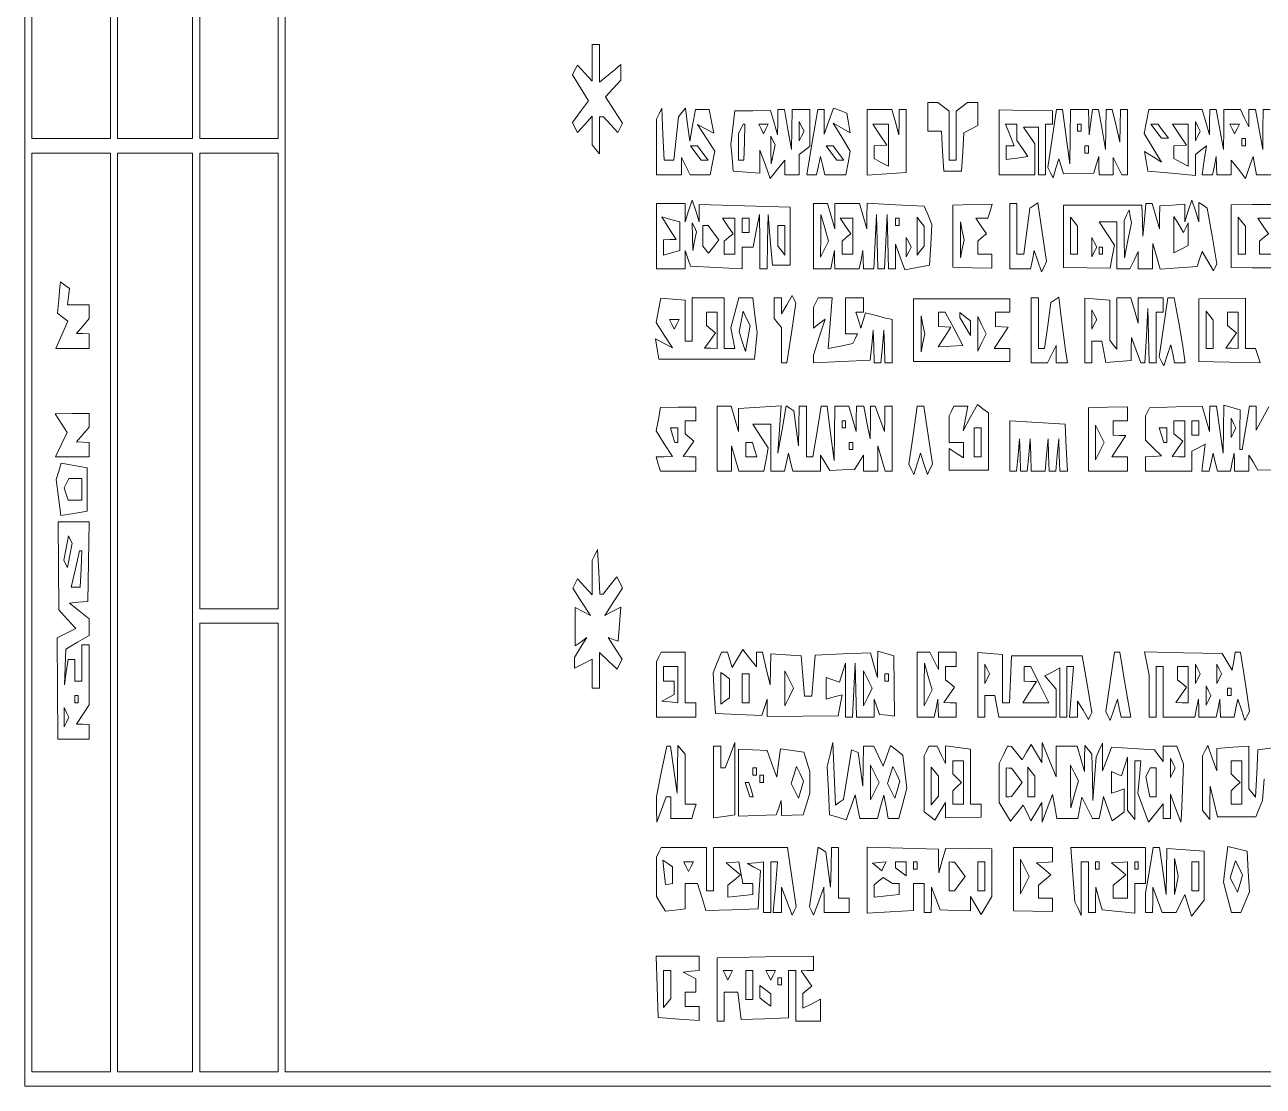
# Paper-space layout 'AN-22-DGE-077' of a CAD drawing. Header units: metres. Extents: x 12 to 191, y -57 to 204.
# Drawn here: x 21.9 to 52.4, y -57.38 to -31.24 of the extents above; entities that cross this region are included whole.
import ezdxf

# ---------------------------------------------------------------- set-up
doc = ezdxf.new("R2010")
doc.units = ezdxf.units.M
doc.layers.add('DGE_CONTORNOS', color=7, linetype='Continuous', lineweight=0)
doc.layers.add('DGE_DATOS', color=7, linetype='Continuous', lineweight=0)

# ---------------------------------------------------------------- blocks, each defined once
blk = doc.blocks.new('LP_REF_DGE_MT_077')
at = {"layer": 'DGE_CONTORNOS'}
for points in [[(21.899, 63.246), (21.899, -57.382), (106.671, -57.382), (191.443, -57.382), (191.443, 63.246), (191.443, 183.875), (106.671, 183.875), (21.899, 183.875)], [(191.267, 90.597), (191.267, -2.324), (189.861, -2.324), (188.455, -2.324), (188.452, -2.013), (188.449, -1.701), (188.333, -2.013), (188.216, -2.324), (154.189, -2.324), (120.162, -2.324), (120.162, -29.675), (120.162, -57.026), (74.239, -57.026), (28.315, -57.026), (28.315, 63.246), (28.315, 183.518), (109.791, 183.518), (191.267, 183.518)], [(24.008, -16.044), (24.008, -34.041), (23.041, -34.041), (22.075, -34.041), (22.075, -16.044), (22.075, 1.952), (23.041, 1.952), (24.008, 1.952)], [(26.03, -16.044), (26.03, -34.041), (25.107, -34.041), (24.184, -34.041), (24.184, -16.044), (24.184, 1.952), (25.107, 1.952), (26.03, 1.952)], [(28.139, -25.132), (28.139, -34.041), (27.172, -34.041), (26.206, -34.041), (26.206, -25.132), (26.206, -16.222), (27.172, -16.222), (28.139, -16.222)], [(35.874, -32.176), (35.874, -32.628), (35.69, -32.429), (35.507, -32.23), (35.449, -32.349), (35.39, -32.468), (35.586, -32.789), (35.782, -33.111), (35.586, -33.378), (35.39, -33.645), (35.449, -33.768), (35.507, -33.891), (35.69, -33.692), (35.874, -33.493), (35.874, -33.846), (35.874, -34.198), (35.962, -34.308), (36.049, -34.418), (36.049, -33.962), (36.049, -33.506), (36.099, -33.506), (36.149, -33.506), (36.326, -33.699), (36.504, -33.891), (36.561, -33.776), (36.618, -33.66), (36.407, -33.337), (36.197, -33.015), (36.387, -32.809), (36.577, -32.603), (36.577, -32.412), (36.577, -32.221), (36.445, -32.329), (36.313, -32.437), (36.181, -32.545), (36.049, -32.653), (36.049, -32.189), (36.049, -31.724), (35.962, -31.724), (35.874, -31.724)], [(44.136, -33.506), (44.136, -33.862), (44.306, -33.862), (44.475, -33.862), (44.503, -34.352), (44.531, -34.842), (44.751, -34.842), (44.971, -34.842), (44.998, -34.371), (45.024, -33.899), (45.195, -33.808), (45.366, -33.718), (45.366, -33.434), (45.366, -33.15), (45.241, -33.15), (45.117, -33.15), (44.978, -33.258), (44.839, -33.366), (44.839, -33.971), (44.839, -34.575), (44.751, -34.575), (44.663, -34.575), (44.663, -33.971), (44.663, -33.366), (44.524, -33.258), (44.385, -33.15), (44.26, -33.15), (44.136, -33.15)], [(37.522, -33.43), (37.456, -33.565), (37.456, -34.248), (37.456, -34.931), (37.763, -34.931), (38.071, -34.931), (38.071, -34.718), (38.071, -34.504), (38.176, -34.718), (38.282, -34.931), (38.531, -34.931), (38.78, -34.931), (38.835, -34.641), (38.889, -34.351), (38.678, -34.025), (38.467, -33.698), (38.666, -33.802), (38.865, -33.905), (38.81, -33.617), (38.755, -33.328), (38.586, -33.328), (38.417, -33.328), (38.346, -33.716), (38.275, -34.103), (38.223, -33.698), (38.171, -33.292), (38.084, -33.401), (37.997, -33.51), (37.939, -34.043), (37.881, -34.575), (37.762, -34.575), (37.642, -34.575), (37.615, -33.935), (37.588, -33.294)], [(39.337, -33.776), (39.286, -34.191), (39.317, -34.516), (39.348, -34.842), (39.676, -34.869), (40.005, -34.896), (40.005, -34.612), (40.005, -34.329), (40.131, -34.675), (40.258, -35.021), (40.439, -34.796), (40.62, -34.572), (40.62, -34.752), (40.62, -34.931), (40.796, -34.931), (40.971, -34.931), (40.971, -34.683), (40.971, -34.435), (41.103, -34.332), (41.235, -34.23), (41.235, -33.779), (41.235, -33.328), (41.015, -33.328), (40.796, -33.328), (40.789, -33.818), (40.782, -34.308), (40.694, -33.818), (40.605, -33.328), (40.525, -33.328), (40.444, -33.328), (40.441, -33.64), (40.439, -33.951), (40.352, -33.65), (40.265, -33.348), (39.827, -33.355), (39.389, -33.362)], [(41.293, -34.13), (41.158, -34.931), (41.277, -34.931), (41.396, -34.931), (41.448, -34.709), (41.499, -34.486), (41.55, -34.709), (41.601, -34.931), (41.86, -34.931), (42.12, -34.931), (42.174, -34.641), (42.229, -34.351), (42.018, -34.007), (41.806, -33.662), (42.015, -33.781), (42.223, -33.9), (42.183, -33.658), (42.143, -33.417), (41.981, -33.353), (41.818, -33.289), (41.702, -33.61), (41.587, -33.93), (41.587, -33.629), (41.587, -33.328), (41.507, -33.328), (41.427, -33.328)], [(42.641, -34.134), (42.641, -34.941), (43.125, -34.909), (43.608, -34.876), (43.608, -34.102), (43.608, -33.328), (43.52, -33.328), (43.432, -33.328), (43.43, -33.64), (43.427, -33.951), (43.338, -33.64), (43.248, -33.328), (42.945, -33.328), (42.641, -33.328)], [(45.893, -34.132), (45.893, -34.931), (46.333, -34.931), (46.772, -34.931), (46.772, -34.55), (46.772, -34.169), (46.635, -33.965), (46.497, -33.761), (46.679, -33.761), (46.86, -33.761), (46.86, -34.346), (46.86, -34.931), (46.948, -34.931), (47.036, -34.931), (47.036, -34.308), (47.036, -33.684), (47.124, -33.684), (47.212, -33.684), (47.212, -33.523), (47.212, -33.361), (46.553, -33.347), (45.893, -33.333)], [(47.201, -34.042), (47.096, -34.756), (47.159, -34.883), (47.221, -35.01), (47.294, -34.774), (47.366, -34.537), (47.422, -34.723), (47.479, -34.909), (47.851, -34.9), (48.223, -34.89), (48.287, -34.688), (48.352, -34.486), (48.353, -34.709), (48.354, -34.931), (48.53, -34.931), (48.706, -34.931), (48.706, -34.718), (48.706, -34.504), (48.811, -34.718), (48.917, -34.931), (48.987, -34.931), (49.058, -34.931), (49.058, -34.13), (49.058, -33.328), (48.97, -33.328), (48.882, -33.328), (48.876, -33.729), (48.87, -34.13), (48.775, -33.729), (48.679, -33.328), (48.605, -33.328), (48.53, -33.328), (48.523, -33.818), (48.516, -34.308), (48.428, -33.818), (48.34, -33.328), (48.266, -33.328), (48.192, -33.328), (48.151, -33.64), (48.111, -33.951), (48.101, -33.64), (48.091, -33.328), (47.871, -33.328), (47.651, -33.328), (47.642, -33.996), (47.633, -34.664), (47.546, -33.996), (47.458, -33.328), (47.382, -33.328), (47.307, -33.328)], [(39.622, -34.13), (39.609, -34.575), (39.543, -34.575), (39.477, -34.575), (39.477, -34.248), (39.477, -33.922), (39.536, -33.803), (39.594, -33.684), (39.614, -33.684), (39.634, -33.684)], [(40.151, -33.803), (40.093, -33.922), (40.034, -33.803), (39.975, -33.684), (40.093, -33.684), (40.21, -33.684)], [(41.03, -33.981), (40.971, -34.1), (40.971, -33.862), (40.971, -33.625), (41.03, -33.744), (41.089, -33.862)], [(43.169, -34.202), (43.169, -34.72), (42.993, -34.627), (42.817, -34.534), (42.817, -34.376), (42.817, -34.219), (42.971, -34.213), (43.125, -34.207), (42.954, -33.946), (42.784, -33.684), (42.976, -33.684), (43.169, -33.684)], [(46.333, -33.887), (46.333, -34.09), (46.466, -34.288), (46.599, -34.486), (46.334, -34.523), (46.069, -34.561), (46.069, -34.39), (46.069, -34.219), (46.168, -34.219), (46.267, -34.219), (46.157, -33.951), (46.048, -33.684), (46.19, -33.684), (46.333, -33.684)], [(47.915, -33.773), (47.915, -33.862), (47.871, -33.862), (47.827, -33.862), (47.827, -33.773), (47.827, -33.684), (47.871, -33.684), (47.915, -33.684)], [(49.936, -33.862), (50.068, -34.035), (49.98, -34.035), (49.893, -34.035), (49.761, -33.862), (49.629, -33.69), (49.717, -33.69), (49.805, -33.69)], [(50.552, -34.202), (50.552, -34.72), (50.376, -34.627), (50.2, -34.534), (50.2, -34.376), (50.2, -34.219), (50.354, -34.213), (50.508, -34.207), (50.337, -33.946), (50.167, -33.684), (50.359, -33.684), (50.552, -33.684)], [(50.786, -33.981), (50.728, -34.1), (50.728, -33.862), (50.728, -33.625), (50.786, -33.744), (50.845, -33.862)], [(51.753, -33.803), (51.694, -33.922), (51.636, -33.803), (51.577, -33.684), (51.694, -33.684), (51.812, -33.684)], [(40.328, -34.43), (40.282, -34.664), (40.275, -34.323), (40.268, -33.981), (40.321, -34.089), (40.375, -34.196)], [(51.958, -34.13), (51.958, -34.219), (51.914, -34.219), (51.87, -34.219), (51.87, -34.13), (51.87, -34.041), (51.914, -34.041), (51.958, -34.041)], [(24.008, -45.711), (24.008, -57.026), (23.041, -57.026), (22.075, -57.026), (22.075, -45.711), (22.075, -34.397), (23.041, -34.397), (24.008, -34.397)], [(26.03, -45.711), (26.03, -57.026), (25.107, -57.026), (24.184, -57.026), (24.184, -45.711), (24.184, -34.397), (25.107, -34.397), (26.03, -34.397)], [(28.139, -40.01), (28.139, -45.622), (27.172, -45.622), (26.206, -45.622), (26.206, -40.01), (26.206, -34.397), (27.172, -34.397), (28.139, -34.397)], [(38.598, -34.397), (38.73, -34.57), (38.642, -34.57), (38.554, -34.57), (38.423, -34.397), (38.291, -34.224), (38.379, -34.224), (38.467, -34.224)], [(41.938, -34.397), (42.07, -34.57), (41.982, -34.57), (41.894, -34.57), (41.763, -34.397), (41.631, -34.224), (41.719, -34.224), (41.806, -34.224)], [(48.091, -34.308), (48.091, -34.397), (48.047, -34.397), (48.003, -34.397), (48.003, -34.308), (48.003, -34.219), (48.047, -34.219), (48.091, -34.219)], [(37.456, -36.446), (37.456, -37.248), (37.807, -37.248), (38.159, -37.248), (38.16, -37.025), (38.162, -36.802), (38.226, -36.993), (38.291, -37.184), (38.928, -37.216), (39.565, -37.249), (39.565, -36.981), (39.565, -36.713), (39.7, -36.713), (39.835, -36.713), (39.914, -36.312), (39.994, -35.911), (39.999, -36.58), (40.005, -37.248), (40.093, -37.248), (40.18, -37.248), (40.192, -36.58), (40.204, -35.911), (40.258, -36.535), (40.312, -37.159), (40.532, -37.159), (40.752, -37.159), (40.752, -36.446), (40.752, -35.733), (39.631, -35.7), (38.51, -35.667), (38.509, -35.878), (38.508, -36.09), (38.421, -35.822), (38.335, -35.555), (38.248, -35.822), (38.162, -36.09), (38.16, -35.867), (38.159, -35.644), (37.807, -35.644), (37.456, -35.644)], [(41.323, -36.446), (41.323, -37.248), (41.535, -37.248), (41.748, -37.248), (41.792, -37.025), (41.837, -36.802), (41.843, -37.025), (41.85, -37.248), (42.151, -37.248), (42.451, -37.248), (42.495, -37.025), (42.54, -36.802), (42.547, -37.025), (42.554, -37.248), (42.68, -37.248), (42.807, -37.248), (42.841, -36.58), (42.876, -35.911), (42.89, -36.58), (42.905, -37.248), (42.988, -37.248), (43.07, -37.248), (43.105, -36.58), (43.139, -35.911), (43.154, -36.58), (43.169, -37.248), (43.257, -37.248), (43.345, -37.248), (43.345, -36.946), (43.345, -36.645), (43.458, -36.961), (43.572, -37.276), (43.876, -37.217), (44.18, -37.159), (44.208, -36.658), (44.236, -36.157), (44.144, -35.931), (44.051, -35.706), (43.346, -35.671), (42.641, -35.635), (42.639, -35.952), (42.636, -36.268), (42.546, -35.956), (42.457, -35.644), (42.154, -35.644), (41.85, -35.644), (41.848, -35.956), (41.845, -36.268), (41.755, -35.956), (41.666, -35.644), (41.494, -35.644), (41.323, -35.644)], [(44.751, -36.446), (44.751, -37.211), (45.234, -37.223), (45.718, -37.234), (45.718, -37.063), (45.718, -36.891), (45.542, -36.891), (45.366, -36.891), (45.366, -36.728), (45.366, -36.565), (45.476, -36.474), (45.586, -36.384), (45.454, -36.195), (45.322, -36.006), (45.471, -36.003), (45.619, -36.001), (45.672, -35.829), (45.724, -35.657), (45.237, -35.669), (44.751, -35.681)], [(46.157, -36.446), (46.157, -37.248), (46.413, -37.248), (46.67, -37.248), (46.714, -37.025), (46.759, -36.802), (46.849, -37.064), (46.939, -37.327), (47.001, -37.199), (47.064, -37.072), (46.957, -36.347), (46.85, -35.622), (46.749, -35.69), (46.649, -35.758), (46.576, -36.324), (46.504, -36.891), (46.418, -36.891), (46.333, -36.891), (46.333, -36.268), (46.333, -35.644), (46.245, -35.644), (46.157, -35.644)], [(47.476, -36.448), (47.476, -37.217), (48.051, -37.226), (48.626, -37.235), (48.68, -36.951), (48.733, -36.668), (48.544, -36.379), (48.355, -36.09), (48.575, -36.09), (48.794, -36.09), (48.794, -36.669), (48.794, -37.248), (48.952, -37.248), (49.11, -37.248), (49.216, -37.034), (49.321, -36.82), (49.321, -37.034), (49.321, -37.248), (49.497, -37.248), (49.673, -37.248), (49.675, -36.936), (49.678, -36.624), (49.769, -36.939), (49.859, -37.254), (50.315, -37.224), (50.771, -37.194), (50.831, -37.009), (50.89, -36.825), (51.031, -37.062), (51.171, -37.299), (51.213, -37.213), (51.256, -37.128), (51.138, -36.44), (51.021, -35.753), (50.918, -35.684), (50.815, -35.614), (50.814, -35.852), (50.813, -36.09), (50.726, -35.822), (50.64, -35.555), (50.553, -35.822), (50.467, -36.09), (50.465, -35.872), (50.464, -35.655), (50.156, -35.678), (49.849, -35.702), (49.846, -35.985), (49.843, -36.268), (49.754, -35.956), (49.664, -35.644), (49.587, -35.644), (49.509, -35.644), (49.471, -36.045), (49.433, -36.446), (49.421, -36.064), (49.409, -35.682), (48.442, -35.681), (47.476, -35.68)], [(51.606, -36.446), (51.606, -37.219), (52.134, -37.224), (52.661, -37.229), (52.661, -37.06), (52.661, -36.891), (52.485, -36.891), (52.31, -36.891), (52.31, -36.728), (52.31, -36.565), (52.419, -36.474), (52.529, -36.384), (52.397, -36.195), (52.266, -36.006), (52.463, -36.003), (52.661, -36.001), (52.661, -35.832), (52.661, -35.663), (52.134, -35.668), (51.606, -35.673)], [(38.027, -36.446), (38.027, -36.802), (37.829, -36.859), (37.632, -36.916), (37.632, -36.726), (37.632, -36.535), (37.785, -36.529), (37.939, -36.524), (37.763, -36.248), (37.588, -35.973), (37.807, -36.031), (38.027, -36.09)], [(41.596, -36.766), (41.499, -36.963), (41.501, -36.437), (41.504, -35.911), (41.598, -36.24), (41.693, -36.569)], [(44.048, -36.446), (44.048, -36.692), (43.96, -36.802), (43.872, -36.912), (43.872, -36.446), (43.872, -35.98), (43.96, -36.09), (44.048, -36.2)], [(47.827, -36.546), (47.827, -36.891), (47.739, -36.891), (47.651, -36.891), (47.651, -36.435), (47.651, -35.98), (47.739, -36.09), (47.827, -36.2)], [(49.066, -36.55), (48.981, -36.981), (48.975, -36.52), (48.97, -36.06), (49.034, -35.93), (49.098, -35.8), (49.124, -35.96), (49.15, -36.12)], [(50.494, -36.237), (50.552, -36.119), (50.552, -36.396), (50.552, -36.672), (50.376, -36.765), (50.2, -36.858), (50.2, -36.408), (50.2, -35.957), (50.318, -36.155), (50.436, -36.354)], [(51.958, -36.546), (51.958, -36.891), (51.87, -36.891), (51.782, -36.891), (51.782, -36.435), (51.782, -35.98), (51.87, -36.09), (51.958, -36.2)], [(38.395, -36.568), (38.349, -36.802), (38.342, -36.461), (38.335, -36.119), (38.388, -36.227), (38.441, -36.335)], [(38.862, -36.36), (38.994, -36.535), (38.866, -36.702), (38.739, -36.868), (38.668, -36.78), (38.598, -36.692), (38.598, -36.435), (38.598, -36.179), (38.664, -36.181), (38.73, -36.184)], [(39.389, -36.446), (39.389, -36.891), (39.258, -36.891), (39.126, -36.891), (39.126, -36.728), (39.126, -36.565), (39.236, -36.474), (39.345, -36.384), (39.214, -36.195), (39.082, -36.006), (39.236, -36.003), (39.389, -36.001)], [(39.741, -36.179), (39.741, -36.357), (39.653, -36.357), (39.565, -36.357), (39.565, -36.179), (39.565, -36.001), (39.653, -36.001), (39.741, -36.001)], [(40.62, -36.546), (40.62, -36.912), (40.532, -36.802), (40.444, -36.692), (40.444, -36.435), (40.444, -36.179), (40.532, -36.179), (40.62, -36.179)], [(42.29, -36.446), (42.29, -36.891), (42.158, -36.891), (42.026, -36.891), (42.026, -36.728), (42.026, -36.565), (42.136, -36.474), (42.246, -36.384), (42.114, -36.195), (41.982, -36.006), (42.136, -36.003), (42.29, -36.001)], [(43.432, -36.09), (43.432, -36.179), (43.389, -36.179), (43.345, -36.179), (43.345, -36.09), (43.345, -36.001), (43.389, -36.001), (43.432, -36.001)], [(44.985, -36.758), (44.941, -36.981), (44.941, -36.535), (44.941, -36.09), (44.985, -36.312), (45.029, -36.535)], [(43.667, -36.832), (43.608, -36.951), (43.608, -36.713), (43.608, -36.476), (43.667, -36.594), (43.725, -36.713)], [(48.237, -36.832), (48.179, -36.951), (48.179, -36.713), (48.179, -36.476), (48.237, -36.594), (48.296, -36.713)], [(48.442, -36.802), (48.442, -36.891), (48.398, -36.891), (48.354, -36.891), (48.354, -36.802), (48.354, -36.713), (48.398, -36.713), (48.442, -36.713)], [(22.771, -37.634), (22.764, -37.693), (22.734, -38.016), (22.704, -38.339), (22.832, -38.439), (22.961, -38.539), (22.812, -38.873), (22.663, -39.208), (23.072, -39.208), (23.481, -39.208), (23.481, -39.03), (23.481, -38.851), (23.327, -38.846), (23.173, -38.841), (23.327, -38.659), (23.481, -38.477), (23.481, -38.308), (23.481, -38.139), (23.217, -38.139), (22.954, -38.139), (22.976, -37.938), (22.997, -37.738), (22.888, -37.656), (22.778, -37.574)], [(37.504, -38.271), (37.447, -38.57), (37.649, -38.882), (37.851, -39.194), (37.642, -39.085), (37.432, -38.976), (37.473, -39.225), (37.514, -39.475), (38.692, -39.475), (39.87, -39.475), (39.901, -39.149), (39.932, -38.823), (39.879, -38.392), (39.826, -37.961), (39.655, -37.961), (39.483, -37.961), (39.386, -38.331), (39.288, -38.701), (39.336, -38.954), (39.384, -39.208), (39.255, -39.208), (39.126, -39.208), (39.126, -38.584), (39.126, -37.961), (38.73, -37.961), (38.335, -37.961), (38.335, -38.495), (38.335, -39.03), (38.247, -39.03), (38.159, -39.03), (38.159, -38.524), (38.159, -38.018), (37.86, -37.995), (37.56, -37.973)], [(40.356, -38.217), (40.356, -38.474), (40.444, -38.584), (40.532, -38.694), (40.532, -39.129), (40.532, -39.564), (40.599, -39.564), (40.665, -39.564), (40.778, -38.829), (40.891, -38.095), (40.846, -38.002), (40.8, -37.91), (40.666, -38.135), (40.532, -38.361), (40.532, -38.161), (40.532, -37.961), (40.444, -37.961), (40.356, -37.961)], [(41.382, -38.079), (41.323, -38.198), (41.323, -38.455), (41.323, -38.711), (41.466, -38.6), (41.609, -38.489), (41.466, -38.931), (41.323, -39.373), (41.323, -39.468), (41.323, -39.562), (42.022, -39.533), (42.721, -39.503), (42.757, -39.132), (42.793, -38.762), (42.805, -39.163), (42.817, -39.564), (42.899, -39.564), (42.981, -39.564), (43.019, -39.163), (43.057, -38.762), (43.069, -39.163), (43.081, -39.564), (43.169, -39.564), (43.257, -39.564), (43.257, -39.03), (43.257, -38.495), (43.191, -38.483), (43.125, -38.471), (42.864, -38.402), (42.603, -38.333), (42.545, -38.522), (42.488, -38.711), (42.427, -38.514), (42.367, -38.317), (42.46, -38.317), (42.554, -38.317), (42.554, -38.139), (42.554, -37.961), (42.334, -37.961), (42.114, -37.961), (42.114, -38.406), (42.114, -38.851), (42.261, -38.851), (42.407, -38.851), (42.348, -38.971), (42.289, -39.09), (41.987, -39.153), (41.685, -39.216), (41.735, -38.588), (41.786, -37.961), (41.613, -37.961), (41.44, -37.961)], [(43.784, -38.762), (43.784, -39.533), (44.971, -39.533), (46.157, -39.533), (46.157, -39.37), (46.157, -39.208), (45.965, -39.208), (45.772, -39.208), (45.943, -38.946), (46.113, -38.685), (45.959, -38.679), (45.806, -38.673), (45.806, -38.495), (45.806, -38.317), (45.981, -38.317), (46.157, -38.317), (46.157, -38.154), (46.157, -37.992), (44.971, -37.992), (43.784, -37.992)], [(46.684, -38.762), (46.684, -39.564), (46.887, -39.564), (47.089, -39.564), (47.194, -39.35), (47.3, -39.137), (47.3, -39.35), (47.3, -39.564), (47.437, -39.564), (47.575, -39.564), (47.53, -39.252), (47.484, -38.941), (47.425, -38.443), (47.367, -37.945), (47.269, -38.011), (47.171, -38.078), (47.091, -38.643), (47.011, -39.208), (46.935, -39.208), (46.86, -39.208), (46.86, -38.584), (46.86, -37.961), (46.772, -37.961), (46.684, -37.961)], [(48.003, -38.768), (48.003, -39.564), (48.091, -39.564), (48.179, -39.564), (48.179, -39.297), (48.179, -39.03), (48.301, -39.03), (48.424, -39.03), (48.473, -39.292), (48.523, -39.554), (48.834, -39.53), (49.145, -39.506), (49.148, -39.223), (49.151, -38.941), (49.268, -39.252), (49.385, -39.564), (49.435, -39.564), (49.486, -39.564), (49.521, -38.896), (49.555, -38.228), (49.57, -38.896), (49.585, -39.564), (49.673, -39.564), (49.761, -39.564), (49.761, -38.941), (49.761, -38.317), (49.849, -38.317), (49.936, -38.317), (49.936, -38.139), (49.936, -37.961), (49.629, -37.961), (49.321, -37.961), (49.319, -38.272), (49.316, -38.584), (49.226, -38.272), (49.137, -37.961), (48.965, -37.961), (48.794, -37.961), (48.794, -38.595), (48.794, -39.229), (48.706, -39.119), (48.618, -39.009), (48.618, -38.513), (48.618, -38.018), (48.31, -37.995), (48.003, -37.971)], [(49.944, -38.691), (49.836, -39.421), (49.891, -39.532), (49.946, -39.643), (50.036, -39.381), (50.126, -39.119), (50.17, -39.341), (50.215, -39.564), (50.345, -39.564), (50.476, -39.564), (50.414, -39.163), (50.352, -38.762), (50.279, -38.361), (50.205, -37.961), (50.128, -37.961), (50.052, -37.961)], [(50.815, -38.761), (50.815, -39.531), (51.568, -39.547), (52.32, -39.564), (52.266, -39.386), (52.211, -39.208), (52.085, -39.208), (51.958, -39.208), (51.958, -38.591), (51.958, -37.974), (51.387, -37.983), (50.815, -37.992)], [(38.95, -38.762), (38.95, -39.208), (38.796, -39.205), (38.642, -39.202), (38.774, -39.013), (38.906, -38.824), (38.796, -38.734), (38.686, -38.644), (38.686, -38.48), (38.686, -38.317), (38.818, -38.317), (38.95, -38.317)], [(39.704, -38.968), (39.644, -39.287), (39.569, -39.041), (39.494, -38.795), (39.541, -38.544), (39.589, -38.293), (39.676, -38.471), (39.764, -38.649)], [(44.018, -39.074), (43.974, -39.297), (43.974, -38.851), (43.974, -38.406), (44.018, -38.629), (44.062, -38.851)], [(44.784, -38.727), (45.003, -39.138), (44.696, -39.155), (44.389, -39.173), (44.548, -38.929), (44.707, -38.685), (44.553, -38.679), (44.399, -38.673), (44.399, -38.495), (44.399, -38.317), (44.483, -38.317), (44.566, -38.317)], [(45.19, -38.714), (45.19, -38.895), (45.058, -38.673), (44.927, -38.451), (44.927, -38.39), (44.927, -38.328), (45.058, -38.431), (45.19, -38.533)], [(45.472, -39.065), (45.366, -39.279), (45.366, -38.851), (45.366, -38.424), (45.472, -38.638), (45.577, -38.851)], [(48.237, -38.614), (48.179, -38.733), (48.179, -38.495), (48.179, -38.258), (48.237, -38.376), (48.296, -38.495)], [(51.167, -38.862), (51.167, -39.208), (51.079, -39.208), (50.991, -39.208), (50.991, -38.752), (50.991, -38.296), (51.079, -38.406), (51.167, -38.516)], [(51.782, -38.762), (51.782, -39.208), (51.628, -39.205), (51.475, -39.202), (51.606, -39.013), (51.738, -38.824), (51.628, -38.734), (51.519, -38.644), (51.519, -38.48), (51.519, -38.317), (51.65, -38.317), (51.782, -38.317)], [(37.954, -38.614), (37.895, -38.733), (37.837, -38.614), (37.778, -38.495), (37.895, -38.495), (38.012, -38.495)], [(22.796, -41.054), (22.946, -41.285), (22.799, -41.583), (22.652, -41.881), (23.067, -41.881), (23.481, -41.881), (23.481, -41.702), (23.481, -41.524), (23.327, -41.519), (23.173, -41.513), (23.327, -41.332), (23.481, -41.15), (23.481, -40.981), (23.481, -40.811), (23.063, -40.817), (22.646, -40.823)], [(37.502, -40.955), (37.447, -41.242), (37.649, -41.557), (37.851, -41.873), (37.648, -41.877), (37.445, -41.881), (37.5, -42.059), (37.554, -42.237), (37.988, -42.237), (38.423, -42.237), (38.423, -42.059), (38.423, -41.881), (38.269, -41.878), (38.115, -41.875), (38.247, -41.686), (38.379, -41.497), (38.269, -41.407), (38.159, -41.316), (38.159, -41.153), (38.159, -40.99), (38.291, -40.99), (38.423, -40.99), (38.423, -40.822), (38.423, -40.654), (37.989, -40.66), (37.556, -40.667)], [(38.95, -41.435), (38.95, -42.237), (39.126, -42.237), (39.302, -42.237), (39.304, -41.925), (39.307, -41.613), (39.396, -41.925), (39.486, -42.237), (39.792, -42.237), (40.098, -42.237), (40.153, -41.947), (40.208, -41.657), (40.019, -41.368), (39.83, -41.079), (40.049, -41.079), (40.268, -41.079), (40.268, -41.658), (40.268, -42.237), (40.437, -42.237), (40.605, -42.237), (40.657, -42.014), (40.708, -41.791), (40.759, -42.014), (40.81, -42.237), (41.155, -42.237), (41.499, -42.237), (41.499, -42.037), (41.499, -41.837), (41.611, -42.026), (41.724, -42.215), (42.029, -42.203), (42.334, -42.19), (42.444, -42.013), (42.554, -41.837), (42.554, -42.037), (42.554, -42.237), (42.729, -42.237), (42.905, -42.237), (42.908, -41.925), (42.91, -41.613), (43, -41.925), (43.09, -42.237), (43.173, -42.237), (43.257, -42.237), (43.257, -41.435), (43.257, -40.633), (43.169, -40.633), (43.081, -40.633), (43.078, -40.945), (43.075, -41.257), (42.959, -40.945), (42.842, -40.633), (42.786, -40.633), (42.729, -40.633), (42.724, -41.034), (42.718, -41.435), (42.639, -41.034), (42.559, -40.633), (42.468, -40.633), (42.378, -40.633), (42.375, -40.945), (42.372, -41.257), (42.283, -40.945), (42.193, -40.633), (42.022, -40.633), (41.85, -40.633), (41.841, -41.301), (41.832, -41.97), (41.745, -41.301), (41.657, -40.633), (41.585, -40.633), (41.512, -40.633), (41.411, -41.257), (41.309, -41.881), (41.228, -41.881), (41.147, -41.881), (41.147, -41.257), (41.147, -40.633), (41.059, -40.633), (40.971, -40.633), (40.963, -41.123), (40.954, -41.613), (40.894, -41.181), (40.835, -40.749), (40.741, -40.685), (40.647, -40.622), (40.547, -41.207), (40.447, -41.791), (40.488, -41.207), (40.529, -40.623), (40.003, -40.655), (39.477, -40.687), (39.475, -40.972), (39.472, -41.257), (39.382, -40.945), (39.293, -40.633), (39.121, -40.633), (38.95, -40.633)], [(43.773, -41.347), (43.668, -42.061), (43.731, -42.188), (43.794, -42.316), (43.877, -42.054), (43.96, -41.791), (44.043, -42.054), (44.126, -42.316), (44.189, -42.188), (44.252, -42.061), (44.146, -41.347), (44.041, -40.633), (43.96, -40.633), (43.879, -40.633)], [(44.722, -40.752), (44.663, -40.871), (44.663, -41.197), (44.663, -41.524), (44.839, -41.524), (45.015, -41.524), (45.015, -41.714), (45.015, -41.905), (44.839, -41.791), (44.663, -41.678), (44.663, -41.945), (44.663, -42.211), (45.146, -42.211), (45.63, -42.211), (45.63, -41.506), (45.63, -40.8), (45.495, -40.695), (45.36, -40.59), (45.183, -40.913), (45.007, -41.237), (45.064, -40.935), (45.121, -40.633), (44.951, -40.633), (44.78, -40.633)], [(48.091, -41.453), (48.091, -42.237), (48.574, -42.237), (49.058, -42.237), (49.058, -42.059), (49.058, -41.881), (48.865, -41.881), (48.672, -41.881), (48.843, -41.619), (49.014, -41.357), (48.86, -41.352), (48.706, -41.346), (48.706, -41.168), (48.706, -40.99), (48.882, -40.99), (49.058, -40.99), (49.058, -40.818), (49.058, -40.647), (48.574, -40.658), (48.091, -40.67)], [(37.983, -41.346), (37.983, -41.524), (37.944, -41.524), (37.906, -41.524), (37.851, -41.346), (37.797, -41.168), (37.89, -41.168), (37.983, -41.168)], [(42.114, -41.079), (42.114, -41.168), (42.07, -41.168), (42.026, -41.168), (42.026, -41.079), (42.026, -40.99), (42.07, -40.99), (42.114, -40.99)], [(45.454, -41.524), (45.454, -41.881), (45.366, -41.881), (45.278, -41.881), (45.278, -41.524), (45.278, -41.168), (45.366, -41.168), (45.454, -41.168)], [(46.157, -41.615), (46.157, -42.237), (46.239, -42.237), (46.321, -42.237), (46.359, -41.836), (46.397, -41.435), (46.409, -41.836), (46.421, -42.237), (46.503, -42.237), (46.584, -42.237), (46.622, -41.836), (46.661, -41.435), (46.673, -41.836), (46.684, -42.237), (46.854, -42.237), (47.024, -42.237), (47.062, -41.836), (47.1, -41.435), (47.112, -41.836), (47.124, -42.237), (47.206, -42.237), (47.287, -42.237), (47.326, -41.836), (47.364, -41.435), (47.376, -41.836), (47.388, -42.237), (47.481, -42.237), (47.575, -42.237), (47.547, -41.658), (47.519, -41.079), (46.838, -41.036), (46.157, -40.993)], [(48.372, -41.738), (48.267, -41.952), (48.267, -41.524), (48.267, -41.097), (48.372, -41.31), (48.477, -41.524)], [(50.024, -41.346), (50.024, -41.524), (49.986, -41.524), (49.947, -41.524), (49.893, -41.346), (49.838, -41.168), (49.931, -41.168), (50.024, -41.168)], [(50.464, -41.435), (50.464, -41.881), (50.31, -41.878), (50.156, -41.875), (50.288, -41.686), (50.42, -41.497), (50.31, -41.407), (50.2, -41.316), (50.2, -41.153), (50.2, -40.99), (50.332, -40.99), (50.464, -40.99)], [(50.815, -41.168), (50.815, -41.346), (50.728, -41.346), (50.64, -41.346), (50.64, -41.168), (50.64, -40.99), (50.728, -40.99), (50.815, -40.99)], [(51.665, -41.287), (51.606, -41.405), (51.606, -41.168), (51.606, -40.93), (51.665, -41.049), (51.724, -41.168)], [(39.873, -41.702), (39.927, -41.881), (39.79, -41.881), (39.653, -41.881), (39.653, -41.702), (39.653, -41.524), (39.736, -41.524), (39.818, -41.524)], [(42.29, -41.613), (42.29, -41.702), (42.246, -41.702), (42.202, -41.702), (42.202, -41.613), (42.202, -41.524), (42.246, -41.524), (42.29, -41.524)], [(22.734, -42.237), (22.673, -42.435), (22.728, -42.881), (22.784, -43.327), (23.11, -43.272), (23.437, -43.217), (23.437, -42.682), (23.437, -42.148), (23.116, -42.093), (22.794, -42.039)], [(23.305, -42.682), (23.305, -42.95), (23.135, -42.95), (22.964, -42.95), (22.917, -42.796), (22.87, -42.643), (22.927, -42.529), (22.983, -42.415), (23.144, -42.415), (23.305, -42.415)], [(22.727, -44.568), (22.734, -45.651), (22.943, -45.879), (23.153, -46.106), (22.926, -46.222), (22.699, -46.337), (22.705, -47.583), (22.711, -48.83), (23.096, -48.83), (23.481, -48.83), (23.481, -48.651), (23.481, -48.473), (23.327, -48.468), (23.173, -48.462), (23.327, -48.225), (23.481, -47.988), (23.481, -47.251), (23.481, -46.513), (23.393, -46.513), (23.305, -46.513), (23.305, -46.959), (23.305, -47.404), (23.217, -47.404), (23.129, -47.404), (23.129, -47.137), (23.129, -46.87), (23.048, -46.87), (22.966, -46.87), (22.922, -47.181), (22.877, -47.493), (22.893, -47.054), (22.91, -46.614), (23.195, -46.449), (23.481, -46.283), (23.481, -46.076), (23.481, -45.869), (23.239, -45.676), (22.997, -45.482), (23.226, -45.463), (23.454, -45.444), (23.47, -44.464), (23.485, -43.484), (23.103, -43.484), (22.721, -43.484)], [(23.006, -44.304), (22.949, -44.604), (22.905, -44.515), (22.862, -44.426), (22.918, -44.126), (22.975, -43.825), (23.019, -43.914), (23.063, -44.003)], [(23.285, -44.642), (23.267, -45.088), (23.156, -45.088), (23.045, -45.088), (23.145, -44.642), (23.245, -44.197), (23.274, -44.197), (23.303, -44.197)], [(35.94, -44.299), (35.874, -44.434), (35.874, -44.856), (35.874, -45.278), (35.69, -45.08), (35.507, -44.881), (35.45, -44.996), (35.393, -45.112), (35.611, -45.449), (35.83, -45.786), (35.643, -45.689), (35.456, -45.592), (35.456, -46.063), (35.456, -46.534), (35.599, -46.434), (35.742, -46.334), (35.588, -46.577), (35.434, -46.82), (35.434, -46.953), (35.434, -47.086), (35.654, -46.975), (35.874, -46.863), (35.874, -47.223), (35.874, -47.582), (35.962, -47.582), (36.049, -47.582), (36.049, -47.141), (36.049, -46.699), (36.27, -46.902), (36.49, -47.106), (36.549, -46.986), (36.608, -46.866), (36.439, -46.598), (36.269, -46.33), (36.389, -46.377), (36.509, -46.424), (36.544, -46.002), (36.579, -45.58), (36.38, -45.683), (36.181, -45.786), (36.4, -45.449), (36.618, -45.112), (36.55, -44.973), (36.481, -44.834), (36.31, -45.05), (36.14, -45.266), (36.1, -45.266), (36.061, -45.266), (36.033, -44.714), (36.006, -44.163)], [(28.139, -51.502), (28.139, -57.026), (27.172, -57.026), (26.206, -57.026), (26.206, -51.502), (26.206, -45.979), (27.172, -45.979), (28.139, -45.979)], [(38.954, -46.948), (38.849, -47.204), (38.878, -47.705), (38.906, -48.206), (39.477, -48.23), (40.049, -48.253), (40.113, -48.051), (40.178, -47.85), (40.179, -48.064), (40.18, -48.278), (41.054, -48.267), (41.927, -48.256), (41.976, -47.997), (42.025, -47.739), (41.828, -47.794), (41.631, -47.85), (41.631, -47.582), (41.631, -47.315), (41.797, -47.373), (41.964, -47.431), (42.037, -47.195), (42.111, -46.959), (42.113, -47.627), (42.114, -48.295), (42.197, -48.295), (42.279, -48.295), (42.314, -47.627), (42.348, -46.959), (42.363, -47.627), (42.378, -48.295), (42.597, -48.295), (42.817, -48.295), (42.819, -48.072), (42.82, -47.85), (42.884, -48.036), (42.949, -48.223), (43.133, -48.246), (43.317, -48.269), (43.309, -47.525), (43.301, -46.78), (43.103, -46.724), (42.905, -46.667), (42.902, -46.991), (42.9, -47.315), (42.812, -47.01), (42.724, -46.705), (42.046, -46.734), (41.367, -46.764), (41.323, -47.269), (41.279, -47.775), (41.191, -47.775), (41.103, -47.775), (41.059, -47.278), (41.015, -46.78), (40.642, -46.756), (40.268, -46.731), (40.262, -47.112), (40.256, -47.493), (40.161, -47.092), (40.066, -46.691), (39.991, -46.691), (39.917, -46.691), (39.917, -46.871), (39.917, -47.051), (39.748, -46.837), (39.579, -46.624), (39.448, -46.844), (39.317, -47.065), (39.26, -46.878), (39.203, -46.691), (39.131, -46.691), (39.059, -46.691)], [(37.514, -46.81), (37.456, -46.929), (37.456, -47.612), (37.456, -48.295), (37.939, -48.295), (38.423, -48.295), (38.423, -48.117), (38.423, -47.939), (38.291, -47.939), (38.159, -47.939), (38.159, -47.315), (38.159, -46.691), (37.866, -46.691), (37.573, -46.691)], [(43.872, -47.493), (43.872, -48.295), (44.084, -48.295), (44.297, -48.295), (44.341, -48.072), (44.385, -47.85), (44.392, -48.072), (44.399, -48.295), (44.619, -48.295), (44.839, -48.295), (44.839, -48.117), (44.839, -47.939), (44.685, -47.936), (44.531, -47.933), (44.663, -47.744), (44.795, -47.555), (44.685, -47.465), (44.575, -47.374), (44.575, -47.211), (44.575, -47.048), (44.707, -47.048), (44.839, -47.048), (44.839, -46.87), (44.839, -46.691), (44.619, -46.691), (44.399, -46.691), (44.399, -46.905), (44.399, -47.119), (44.294, -46.905), (44.188, -46.691), (44.03, -46.691), (43.872, -46.691)], [(44.145, -47.813), (44.048, -48.01), (44.05, -47.484), (44.053, -46.959), (44.147, -47.288), (44.242, -47.617)], [(45.366, -47.499), (45.366, -48.295), (45.454, -48.295), (45.542, -48.295), (45.542, -48.028), (45.542, -47.76), (45.664, -47.76), (45.787, -47.76), (45.837, -48.028), (45.888, -48.295), (46.594, -48.295), (47.3, -48.295), (47.3, -47.948), (47.3, -47.6), (47.158, -47.439), (47.016, -47.278), (47.202, -47.18), (47.388, -47.081), (47.388, -47.688), (47.388, -48.295), (47.476, -48.295), (47.563, -48.295), (47.563, -47.671), (47.563, -47.048), (47.646, -47.048), (47.728, -47.048), (47.678, -47.671), (47.628, -48.295), (47.728, -48.295), (47.827, -48.295), (47.827, -48.095), (47.827, -47.895), (47.961, -48.12), (48.095, -48.346), (48.137, -48.26), (48.179, -48.175), (48.06, -47.478), (47.941, -46.78), (47.071, -46.78), (46.201, -46.78), (46.174, -47.36), (46.146, -47.939), (46.064, -47.939), (45.981, -47.939), (45.981, -47.344), (45.981, -46.749), (45.674, -46.726), (45.366, -46.702)], [(48.626, -47.421), (48.518, -48.152), (48.573, -48.263), (48.628, -48.374), (48.717, -48.112), (48.807, -47.85), (48.852, -48.072), (48.896, -48.295), (49.016, -48.295), (49.135, -48.295), (49, -47.493), (48.865, -46.691), (48.8, -46.691), (48.734, -46.691)], [(49.53, -46.967), (49.585, -47.255), (49.585, -47.775), (49.585, -48.295), (49.673, -48.295), (49.761, -48.295), (49.761, -47.671), (49.761, -47.048), (49.849, -47.048), (49.936, -47.048), (49.936, -47.671), (49.936, -48.295), (50.325, -48.295), (50.713, -48.295), (50.757, -48.072), (50.802, -47.85), (50.808, -48.072), (50.815, -48.295), (51.028, -48.295), (51.24, -48.295), (51.285, -48.072), (51.329, -47.85), (51.336, -48.072), (51.343, -48.295), (51.511, -48.295), (51.68, -48.295), (51.724, -48.072), (51.769, -47.85), (51.859, -48.112), (51.948, -48.374), (52.003, -48.263), (52.058, -48.152), (51.95, -47.421), (51.842, -46.691), (51.776, -46.691), (51.709, -46.691), (51.672, -46.914), (51.635, -47.137), (51.511, -46.932), (51.387, -46.727), (50.431, -46.704), (49.476, -46.68)], [(37.983, -47.493), (37.983, -47.939), (37.785, -47.918), (37.588, -47.897), (37.741, -47.816), (37.895, -47.734), (37.895, -47.569), (37.895, -47.404), (37.763, -47.404), (37.632, -47.404), (37.632, -47.226), (37.632, -47.048), (37.807, -47.048), (37.983, -47.048)], [(39.258, -47.582), (39.258, -47.82), (39.148, -47.894), (39.038, -47.968), (39.038, -47.582), (39.038, -47.196), (39.148, -47.27), (39.258, -47.345)], [(39.741, -47.582), (39.741, -47.939), (39.653, -47.939), (39.565, -47.939), (39.565, -47.582), (39.565, -47.226), (39.653, -47.226), (39.741, -47.226)], [(40.725, -47.796), (40.62, -48.01), (40.62, -47.582), (40.62, -47.155), (40.725, -47.368), (40.831, -47.582)], [(42.659, -47.796), (42.554, -48.01), (42.554, -47.582), (42.554, -47.155), (42.659, -47.368), (42.764, -47.582)], [(43.169, -47.315), (43.169, -47.404), (43.125, -47.404), (43.081, -47.404), (43.081, -47.315), (43.081, -47.226), (43.125, -47.226), (43.169, -47.226)], [(45.6, -47.345), (45.542, -47.464), (45.542, -47.226), (45.542, -46.988), (45.6, -47.107), (45.659, -47.226)], [(46.896, -47.493), (47.116, -47.939), (46.796, -47.939), (46.475, -47.939), (46.646, -47.677), (46.816, -47.415), (46.663, -47.41), (46.509, -47.404), (46.509, -47.226), (46.509, -47.048), (46.593, -47.048), (46.676, -47.048)], [(50.552, -47.493), (50.552, -47.939), (50.398, -47.936), (50.244, -47.933), (50.376, -47.744), (50.508, -47.555), (50.398, -47.465), (50.288, -47.374), (50.288, -47.211), (50.288, -47.048), (50.42, -47.048), (50.552, -47.048)], [(50.786, -47.345), (50.728, -47.464), (50.728, -47.226), (50.728, -46.988), (50.786, -47.107), (50.845, -47.226)], [(51.313, -47.345), (51.255, -47.464), (51.255, -47.226), (51.255, -46.988), (51.313, -47.107), (51.372, -47.226)], [(51.05, -47.879), (50.991, -47.998), (50.991, -47.76), (50.991, -47.523), (51.05, -47.642), (51.108, -47.76)], [(23.217, -47.85), (23.217, -47.939), (23.173, -47.939), (23.129, -47.939), (23.129, -47.85), (23.129, -47.76), (23.173, -47.76), (23.217, -47.76)], [(51.606, -47.671), (51.606, -47.76), (51.563, -47.76), (51.519, -47.76), (51.519, -47.671), (51.519, -47.582), (51.563, -47.582), (51.606, -47.582)], [(22.924, -48.414), (22.866, -48.533), (22.866, -48.295), (22.866, -48.057), (22.924, -48.176), (22.983, -48.295)], [(37.583, -49.626), (37.456, -50.244), (37.459, -50.561), (37.461, -50.879), (37.578, -50.567), (37.695, -50.255), (37.751, -50.255), (37.807, -50.255), (37.807, -50.522), (37.807, -50.79), (38.066, -50.79), (38.324, -50.79), (38.379, -50.611), (38.433, -50.433), (38.296, -50.433), (38.159, -50.433), (38.159, -49.82), (38.159, -49.207), (38.071, -49.097), (37.983, -48.987), (37.975, -49.576), (37.967, -50.166), (37.885, -49.587), (37.802, -49.008), (37.756, -49.008), (37.71, -49.008)], [(38.862, -49.891), (38.862, -50.775), (39.126, -50.738), (39.389, -50.7), (39.386, -49.81), (39.384, -48.919), (39.267, -49.23), (39.15, -49.542), (39.094, -49.542), (39.038, -49.542), (39.038, -49.275), (39.038, -49.008), (38.95, -49.008), (38.862, -49.008)], [(39.477, -49.903), (39.477, -50.727), (39.939, -50.714), (40.4, -50.7), (40.465, -50.522), (40.529, -50.344), (40.531, -50.528), (40.532, -50.713), (40.799, -50.707), (41.066, -50.7), (41.149, -50.433), (41.232, -50.166), (41.232, -49.899), (41.232, -49.631), (41.158, -49.393), (41.083, -49.154), (40.795, -49.113), (40.507, -49.073), (40.462, -49.423), (40.417, -49.773), (40.297, -49.442), (40.178, -49.111), (39.828, -49.096), (39.477, -49.08)], [(41.731, -49.214), (41.662, -49.508), (41.69, -50.104), (41.719, -50.7), (41.923, -50.759), (42.128, -50.818), (42.239, -50.512), (42.349, -50.205), (42.405, -50.497), (42.46, -50.79), (42.678, -50.79), (42.896, -50.79), (42.976, -50.503), (43.055, -50.216), (43.109, -50.503), (43.163, -50.79), (43.295, -50.79), (43.426, -50.79), (43.525, -50.417), (43.623, -50.044), (43.573, -49.634), (43.522, -49.225), (43.37, -49.107), (43.217, -48.988), (43.126, -49.242), (43.035, -49.495), (42.922, -49.251), (42.81, -49.008), (42.682, -49.008), (42.554, -49.008), (42.545, -49.498), (42.536, -49.988), (42.479, -49.576), (42.422, -49.165), (42.342, -49.131), (42.262, -49.097), (42.16, -49.71), (42.058, -50.323), (41.96, -50.389), (41.861, -50.456), (41.831, -49.687), (41.801, -48.919)], [(44.106, -49.127), (44.048, -49.245), (44.048, -49.934), (44.048, -50.623), (44.181, -50.726), (44.314, -50.829), (44.444, -50.61), (44.575, -50.39), (44.575, -50.579), (44.575, -50.769), (45.015, -50.762), (45.454, -50.755), (45.454, -50.594), (45.454, -50.433), (45.322, -50.433), (45.19, -50.433), (45.19, -49.757), (45.19, -49.081), (44.883, -49.039), (44.575, -48.997), (44.575, -49.216), (44.575, -49.435), (44.47, -49.222), (44.364, -49.008), (44.265, -49.008), (44.165, -49.008)], [(45.999, -49.222), (45.893, -49.435), (45.893, -49.912), (45.893, -50.39), (46.032, -50.623), (46.171, -50.857), (46.329, -50.658), (46.486, -50.459), (46.582, -50.652), (46.677, -50.846), (46.813, -50.618), (46.948, -50.39), (46.951, -50.634), (46.954, -50.879), (47.08, -50.539), (47.207, -50.2), (47.263, -50.495), (47.319, -50.79), (47.576, -50.79), (47.833, -50.79), (47.882, -50.527), (47.932, -50.264), (48.062, -50.527), (48.191, -50.79), (48.276, -50.79), (48.36, -50.79), (48.412, -50.517), (48.463, -50.245), (48.572, -50.546), (48.681, -50.847), (48.825, -50.735), (48.97, -50.623), (48.97, -50.342), (48.97, -50.061), (48.816, -50.114), (48.662, -50.166), (48.662, -49.899), (48.662, -49.631), (48.786, -49.685), (48.91, -49.739), (48.982, -49.507), (49.055, -49.275), (49.056, -49.933), (49.058, -50.59), (49.145, -50.7), (49.233, -50.811), (49.233, -50.087), (49.233, -49.364), (49.309, -49.364), (49.385, -49.364), (49.348, -49.765), (49.311, -50.166), (49.443, -50.522), (49.574, -50.879), (49.755, -50.654), (49.936, -50.43), (49.936, -50.61), (49.936, -50.79), (50.024, -50.79), (50.112, -50.79), (50.112, -50.488), (50.112, -50.187), (50.241, -50.533), (50.37, -50.879), (50.38, -50.79), (50.389, -50.7), (50.41, -50.077), (50.431, -49.453), (50.349, -49.23), (50.267, -49.008), (50.102, -49.008), (49.936, -49.008), (49.936, -49.196), (49.936, -49.385), (49.827, -49.242), (49.717, -49.098), (49.189, -49.063), (48.662, -49.028), (48.552, -49.319), (48.442, -49.61), (48.442, -49.273), (48.442, -48.936), (48.361, -49.106), (48.28, -49.275), (48.243, -49.81), (48.205, -50.344), (48.192, -49.776), (48.179, -49.207), (48.091, -49.097), (48.003, -48.987), (48, -49.309), (47.998, -49.631), (47.908, -49.32), (47.818, -49.008), (47.559, -49.008), (47.3, -49.008), (47.3, -49.384), (47.3, -49.76), (47.127, -49.339), (46.954, -48.919), (46.951, -49.163), (46.948, -49.408), (46.816, -49.186), (46.684, -48.964), (46.572, -49.154), (46.459, -49.344), (46.33, -49.178), (46.201, -49.013), (46.153, -49.01), (46.104, -49.008)], [(45.015, -49.899), (45.015, -50.433), (44.883, -50.433), (44.751, -50.433), (44.751, -50.27), (44.751, -50.107), (44.861, -50.003), (44.971, -49.899), (44.861, -49.795), (44.751, -49.691), (44.751, -49.527), (44.751, -49.364), (44.883, -49.364), (45.015, -49.364)], [(50.171, -49.661), (50.112, -49.78), (50.112, -49.542), (50.112, -49.305), (50.171, -49.424), (50.229, -49.542)], [(51.87, -49.899), (51.87, -50.433), (51.738, -50.433), (51.606, -50.433), (51.606, -50.27), (51.606, -50.107), (51.716, -50.003), (51.826, -49.899), (51.716, -49.795), (51.606, -49.691), (51.606, -49.527), (51.606, -49.364), (51.738, -49.364), (51.87, -49.364)], [(39.917, -49.631), (39.917, -49.72), (39.873, -49.72), (39.829, -49.72), (39.829, -49.631), (39.829, -49.542), (39.873, -49.542), (39.917, -49.542)], [(41.015, -50.077), (40.952, -50.286), (40.864, -50.108), (40.776, -49.93), (40.84, -49.72), (40.903, -49.511), (40.991, -49.689), (41.079, -49.868)], [(42.835, -50.112), (42.729, -50.326), (42.729, -49.899), (42.729, -49.471), (42.835, -49.685), (42.94, -49.899)], [(43.389, -50.077), (43.325, -50.286), (43.237, -50.108), (43.149, -49.93), (43.213, -49.72), (43.277, -49.511), (43.364, -49.689), (43.452, -49.868)], [(44.399, -49.988), (44.399, -50.234), (44.311, -50.344), (44.223, -50.454), (44.223, -49.988), (44.223, -49.521), (44.311, -49.631), (44.399, -49.742)], [(46.333, -49.723), (46.465, -49.899), (46.333, -50.074), (46.201, -50.25), (46.135, -50.252), (46.069, -50.255), (46.069, -49.899), (46.069, -49.542), (46.135, -49.545), (46.201, -49.548)], [(46.772, -49.998), (46.772, -50.255), (46.684, -50.255), (46.597, -50.255), (46.597, -49.888), (46.597, -49.521), (46.684, -49.631), (46.772, -49.742)], [(47.751, -50.193), (47.657, -50.522), (47.654, -49.997), (47.651, -49.471), (47.748, -49.668), (47.845, -49.864)], [(49.761, -49.899), (49.761, -50.255), (49.682, -50.255), (49.604, -50.255), (49.556, -50.005), (49.509, -49.755), (49.562, -49.649), (49.614, -49.542), (49.687, -49.542), (49.761, -49.542)], [(39.785, -50.077), (39.839, -50.255), (39.795, -50.255), (39.751, -50.255), (39.697, -50.077), (39.643, -49.899), (39.687, -49.899), (39.731, -49.899)], [(40.093, -49.81), (40.093, -49.899), (40.049, -49.899), (40.005, -49.899), (40.005, -49.81), (40.005, -49.72), (40.049, -49.72), (40.093, -49.72)], [(37.514, -51.621), (37.456, -51.74), (37.456, -52.223), (37.456, -52.706), (37.566, -52.89), (37.676, -53.074), (37.917, -53.046), (38.159, -53.017), (38.159, -52.705), (38.159, -52.393), (38.314, -52.393), (38.468, -52.393), (38.571, -52.726), (38.673, -53.058), (39.317, -53.037), (39.961, -53.017), (39.988, -52.542), (40.015, -52.067), (39.856, -51.983), (39.697, -51.9), (39.895, -51.879), (40.093, -51.859), (40.093, -52.482), (40.093, -53.106), (40.18, -53.106), (40.268, -53.106), (40.268, -52.482), (40.268, -51.859), (40.351, -51.859), (40.433, -51.859), (40.383, -52.482), (40.333, -53.106), (40.433, -53.106), (40.532, -53.106), (40.535, -52.794), (40.538, -52.482), (40.666, -52.826), (40.794, -53.169), (40.845, -53.066), (40.896, -52.962), (40.788, -52.232), (40.68, -51.502), (39.771, -51.502), (38.862, -51.502), (38.862, -52.037), (38.862, -52.571), (38.774, -52.571), (38.686, -52.571), (38.686, -52.037), (38.686, -51.502), (38.13, -51.502), (37.573, -51.502)], [(41.332, -52.227), (41.223, -52.962), (41.274, -53.066), (41.325, -53.169), (41.453, -52.826), (41.581, -52.482), (41.584, -52.794), (41.587, -53.106), (41.894, -53.106), (42.202, -53.106), (42.202, -52.928), (42.202, -52.75), (42.07, -52.75), (41.938, -52.75), (41.938, -52.126), (41.938, -51.502), (41.85, -51.502), (41.763, -51.502), (41.754, -51.992), (41.745, -52.482), (41.685, -52.05), (41.626, -51.618), (41.533, -51.555), (41.44, -51.492)], [(42.641, -52.305), (42.641, -53.118), (43.213, -53.086), (43.784, -53.054), (43.784, -52.724), (43.784, -52.393), (43.916, -52.393), (44.048, -52.393), (44.048, -52.75), (44.048, -53.106), (44.136, -53.106), (44.223, -53.106), (44.226, -52.794), (44.229, -52.482), (44.336, -52.762), (44.443, -53.041), (44.817, -53.053), (45.19, -53.065), (45.19, -52.885), (45.19, -52.706), (45.322, -52.928), (45.454, -53.15), (45.586, -52.928), (45.718, -52.706), (45.718, -52.12), (45.718, -51.533), (45.149, -51.524), (44.58, -51.516), (44.492, -51.821), (44.405, -52.126), (44.402, -51.834), (44.399, -51.541), (43.52, -51.516), (42.641, -51.491)], [(46.245, -52.281), (46.245, -53.059), (46.728, -53.068), (47.212, -53.077), (47.212, -52.913), (47.212, -52.75), (47.036, -52.75), (46.86, -52.75), (46.86, -52.59), (46.86, -52.431), (47.014, -52.304), (47.168, -52.177), (46.992, -52.03), (46.816, -51.884), (47.014, -51.871), (47.212, -51.859), (47.212, -51.68), (47.212, -51.502), (46.728, -51.502), (46.245, -51.502)], [(47.712, -52.17), (47.762, -52.839), (47.839, -53.008), (47.915, -53.177), (47.915, -52.518), (47.915, -51.859), (48.003, -51.859), (48.091, -51.859), (48.091, -52.482), (48.091, -53.106), (48.179, -53.106), (48.267, -53.106), (48.269, -52.794), (48.272, -52.482), (48.352, -52.76), (48.432, -53.038), (48.833, -53.08), (49.233, -53.122), (49.233, -52.758), (49.233, -52.393), (49.365, -52.393), (49.497, -52.393), (49.497, -51.948), (49.497, -51.502), (48.58, -51.502), (47.662, -51.502)], [(49.594, -52.063), (49.497, -52.625), (49.497, -52.865), (49.497, -53.106), (49.585, -53.106), (49.673, -53.106), (49.676, -52.794), (49.678, -52.482), (49.795, -52.794), (49.912, -53.106), (50.082, -53.106), (50.253, -53.106), (50.362, -52.885), (50.471, -52.663), (50.553, -52.929), (50.635, -53.195), (50.791, -52.997), (50.947, -52.8), (50.947, -52.196), (50.947, -51.591), (50.486, -51.559), (50.024, -51.527), (50.016, -52.094), (50.009, -52.66), (49.926, -52.081), (49.844, -51.502), (49.767, -51.502), (49.69, -51.502)], [(51.47, -51.92), (51.416, -52.36), (51.514, -52.733), (51.613, -53.106), (51.731, -53.106), (51.849, -53.106), (51.954, -52.849), (52.059, -52.593), (52.03, -52.092), (52.002, -51.591), (51.763, -51.536), (51.525, -51.48)], [(37.851, -52.185), (37.851, -52.393), (37.763, -52.403), (37.676, -52.412), (37.645, -52.115), (37.615, -51.818), (37.733, -51.898), (37.851, -51.977)], [(46.526, -52.429), (46.421, -52.643), (46.421, -52.215), (46.421, -51.787), (46.526, -52.001), (46.632, -52.215)], [(50.258, -52.438), (50.214, -52.66), (50.214, -52.215), (50.214, -51.77), (50.258, -51.992), (50.303, -52.215)], [(51.826, -52.393), (51.762, -52.602), (51.674, -52.424), (51.587, -52.246), (51.65, -52.037), (51.714, -51.828), (51.802, -52.006), (51.89, -52.184)], [(38.305, -51.977), (38.247, -52.096), (38.188, -51.977), (38.13, -51.859), (38.247, -51.859), (38.364, -51.859)], [(39.533, -52.126), (39.584, -52.393), (39.706, -52.393), (39.829, -52.393), (39.828, -52.527), (39.828, -52.66), (39.521, -52.692), (39.214, -52.724), (39.214, -52.578), (39.214, -52.431), (39.367, -52.304), (39.521, -52.177), (39.345, -52.03), (39.17, -51.884), (39.326, -51.871), (39.483, -51.859)], [(43.057, -51.966), (43.004, -52.074), (42.889, -51.98), (42.773, -51.887), (42.942, -51.873), (43.11, -51.859)], [(43.608, -52.031), (43.608, -52.204), (43.476, -52.101), (43.345, -51.999), (43.345, -51.929), (43.345, -51.859), (43.476, -51.859), (43.608, -51.859)], [(43.872, -51.948), (43.872, -52.037), (43.828, -52.037), (43.784, -52.037), (43.784, -51.948), (43.784, -51.859), (43.828, -51.859), (43.872, -51.859)], [(44.927, -52.04), (45.058, -52.215), (44.927, -52.39), (44.795, -52.566), (44.729, -52.569), (44.663, -52.571), (44.663, -52.215), (44.663, -51.859), (44.729, -51.861), (44.795, -51.864)], [(45.542, -52.215), (45.542, -52.571), (45.454, -52.571), (45.366, -52.571), (45.366, -52.215), (45.366, -51.859), (45.454, -51.859), (45.542, -51.859)], [(48.354, -51.948), (48.354, -52.037), (48.31, -52.037), (48.267, -52.037), (48.267, -51.948), (48.267, -51.859), (48.31, -51.859), (48.354, -51.859)], [(49.058, -52.304), (49.058, -52.75), (48.882, -52.75), (48.706, -52.75), (48.706, -52.59), (48.706, -52.431), (48.86, -52.304), (49.014, -52.177), (48.838, -52.03), (48.662, -51.884), (48.86, -51.871), (49.058, -51.859)], [(49.321, -51.948), (49.321, -52.037), (49.277, -52.037), (49.233, -52.037), (49.233, -51.948), (49.233, -51.859), (49.277, -51.859), (49.321, -51.859)], [(50.815, -52.215), (50.815, -52.571), (50.728, -52.571), (50.64, -52.571), (50.64, -52.215), (50.64, -51.859), (50.728, -51.859), (50.815, -51.859)], [(43.352, -52.393), (43.432, -52.393), (43.432, -52.527), (43.432, -52.66), (43.124, -52.692), (42.817, -52.724), (42.817, -52.574), (42.817, -52.423), (42.927, -52.333), (43.037, -52.243), (43.154, -52.318), (43.271, -52.393)], [(37.473, -54.932), (37.5, -55.69), (38.005, -55.727), (38.51, -55.764), (38.51, -55.593), (38.51, -55.422), (38.335, -55.422), (38.159, -55.422), (38.159, -55.244), (38.159, -55.066), (38.291, -55.066), (38.423, -55.066), (38.423, -54.901), (38.423, -54.736), (38.269, -54.654), (38.115, -54.573), (38.313, -54.552), (38.51, -54.531), (38.51, -54.353), (38.51, -54.175), (37.978, -54.175), (37.446, -54.175)], [(38.95, -54.997), (38.95, -55.779), (39.038, -55.779), (39.126, -55.779), (39.126, -55.422), (39.126, -55.066), (39.291, -55.066), (39.457, -55.066), (39.5, -55.404), (39.544, -55.742), (40.126, -55.72), (40.708, -55.699), (40.708, -55.115), (40.708, -54.531), (40.796, -54.531), (40.884, -54.531), (40.884, -55.155), (40.884, -55.779), (41.191, -55.779), (41.499, -55.779), (41.499, -55.508), (41.499, -55.237), (41.279, -55.349), (41.059, -55.461), (41.059, -55.278), (41.059, -55.096), (41.169, -55.005), (41.279, -54.915), (41.147, -54.726), (41.015, -54.537), (41.169, -54.534), (41.323, -54.531), (41.323, -54.354), (41.323, -54.177), (40.136, -54.196), (38.95, -54.216)], [(37.807, -54.877), (37.807, -55.223), (37.719, -55.333), (37.632, -55.443), (37.632, -54.987), (37.632, -54.531), (37.719, -54.531), (37.807, -54.531)], [(39.272, -54.65), (39.214, -54.769), (39.155, -54.65), (39.096, -54.531), (39.214, -54.531), (39.331, -54.531)], [(39.829, -54.888), (39.829, -55.244), (39.741, -55.244), (39.653, -55.244), (39.653, -54.888), (39.653, -54.531), (39.741, -54.531), (39.829, -54.531)], [(40.327, -54.65), (40.268, -54.769), (40.21, -54.65), (40.151, -54.531), (40.268, -54.531), (40.386, -54.531)], [(40.532, -54.799), (40.532, -54.888), (40.488, -54.888), (40.444, -54.888), (40.444, -54.799), (40.444, -54.71), (40.488, -54.71), (40.532, -54.71)], [(40.268, -55.258), (40.268, -55.411), (40.136, -55.309), (40.005, -55.206), (40.005, -55.052), (40.005, -54.899), (40.136, -55.001), (40.268, -55.104)]]:
    blk.add_lwpolyline(points, close=True, dxfattribs=at)
for points in [[(52.572, -33.328), (52.397, -33.328), (52.391, -33.818), (52.384, -34.308), (52.295, -33.818), (52.207, -33.328), (52.126, -33.328), (52.046, -33.328), (52.046, -33.542), (52.046, -33.755), (51.94, -33.542), (51.835, -33.328), (51.633, -33.328), (51.431, -33.328), (51.424, -33.818), (51.417, -34.308), (51.329, -33.818), (51.24, -33.328), (51.16, -33.328), (51.079, -33.328), (51.076, -33.64), (51.074, -33.951), (50.984, -33.64), (50.895, -33.328), (50.237, -33.328), (49.579, -33.328), (49.524, -33.623), (49.468, -33.918), (49.68, -34.27), (49.893, -34.623), (49.684, -34.491), (49.476, -34.36), (49.516, -34.601), (49.555, -34.842), (50.141, -34.895), (50.728, -34.948), (50.728, -34.691), (50.728, -34.435), (50.865, -34.328), (51.003, -34.221), (50.947, -34.576), (50.891, -34.931), (51.022, -34.931), (51.152, -34.931), (51.197, -34.709), (51.241, -34.486), (51.248, -34.709), (51.255, -34.931), (51.431, -34.931), (51.606, -34.931), (51.606, -34.752), (51.606, -34.572), (51.785, -34.796), (51.963, -35.021), (52.055, -34.753), (52.147, -34.486), (52.192, -34.709), (52.236, -34.931), (52.617, -34.931)], [(52.534, -40.649), (52.378, -40.936), (52.222, -41.223), (52.222, -40.928), (52.222, -40.633), (52.142, -40.633), (52.063, -40.633), (51.971, -41.168), (51.879, -41.702), (51.849, -41.702), (51.819, -41.702), (51.823, -41.212), (51.826, -40.722), (51.628, -40.665), (51.431, -40.608), (51.423, -41.2), (51.415, -41.791), (51.332, -41.212), (51.25, -40.633), (51.164, -40.633), (51.079, -40.633), (51.076, -40.945), (51.074, -41.257), (50.984, -40.945), (50.894, -40.632), (50.245, -40.652), (49.595, -40.672), (49.546, -40.771), (49.497, -40.871), (49.497, -41.17), (49.497, -41.47), (49.695, -41.663), (49.893, -41.856), (49.695, -41.868), (49.497, -41.881), (49.497, -42.059), (49.497, -42.237), (50.068, -42.237), (50.64, -42.237), (50.64, -41.99), (50.64, -41.744), (50.804, -41.657), (50.969, -41.569), (50.926, -41.903), (50.883, -42.237), (50.974, -42.237), (51.064, -42.237), (51.116, -42.014), (51.167, -41.791), (51.218, -42.014), (51.27, -42.237), (51.431, -42.237), (51.592, -42.237), (51.636, -42.014), (51.68, -41.791), (51.687, -42.014), (51.694, -42.237), (51.87, -42.237), (52.046, -42.237), (52.046, -42.037), (52.046, -41.837), (52.156, -42.022), (52.266, -42.207), (52.991, -42.191)], [(52.695, -49.042), (52.266, -49.097), (52.238, -49.679), (52.21, -50.262), (52.128, -50.159), (52.046, -50.056), (52.046, -49.53), (52.046, -49.005), (51.65, -49.035), (51.255, -49.066), (51.255, -49.338), (51.255, -49.61), (51.143, -49.299), (51.03, -48.988), (50.967, -49.117), (50.903, -49.245), (50.903, -49.918), (50.903, -50.59), (50.991, -50.7), (51.079, -50.811), (51.085, -50.399), (51.091, -49.988), (51.181, -50.366), (51.272, -50.745), (51.745, -50.745), (52.218, -50.745), (52.3, -50.545), (52.382, -50.344), (52.42, -49.81)]]:
    blk.add_lwpolyline(points, dxfattribs=at)

psp = doc.layouts.new('AN-22-DGE-077')

# ---------------------------------------------------------------- block references
at = {"layer": 'DGE_DATOS'}
psp.add_blockref('LP_REF_DGE_MT_077', (0, 0), dxfattribs=at)

doc.saveas('drawing.dxf')
